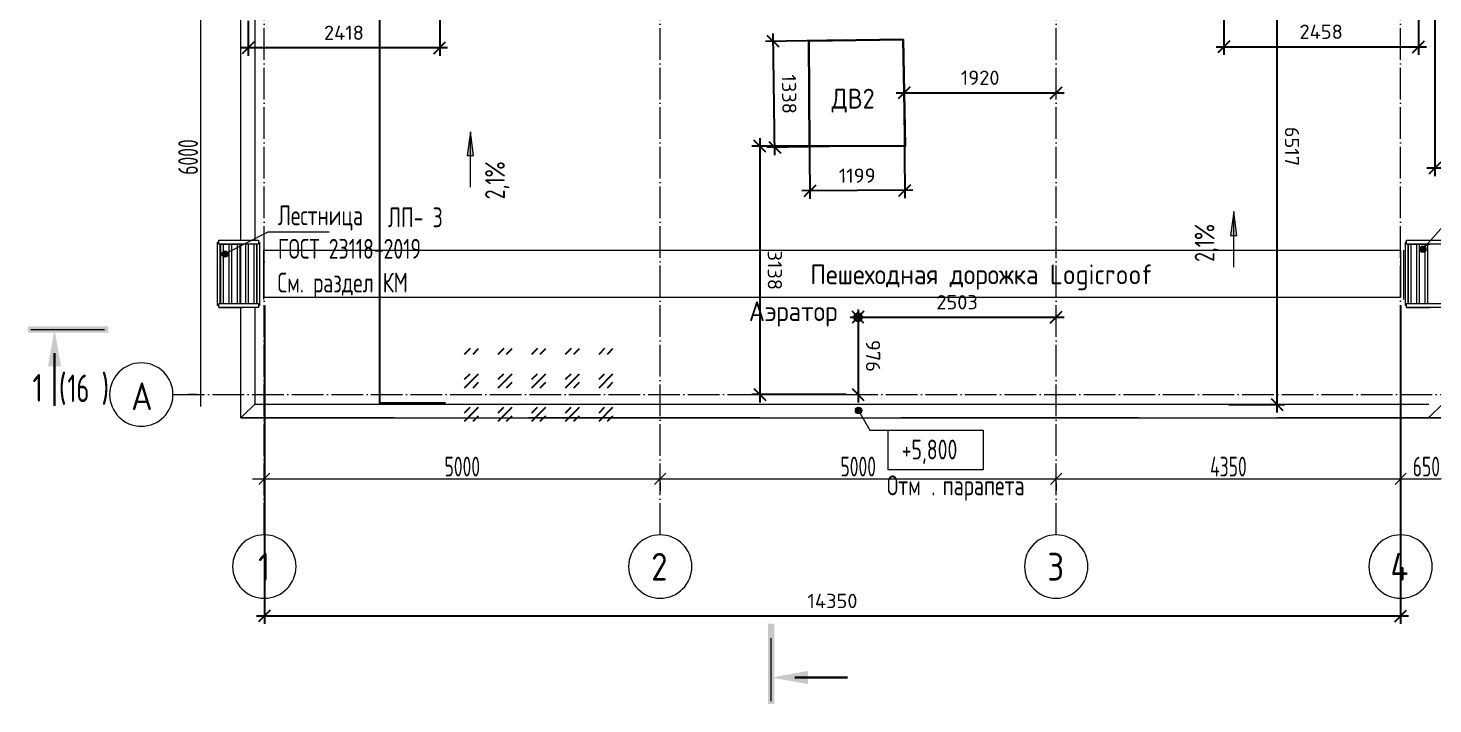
# Model space of a CAD drawing. Header units: millimetres. Extents: x -263990 to 193903, y -164417 to 240530.
# Drawn here: x -5937 to 11804, y -3993 to 4542 of the extents above; entities that cross this region are included whole.
import ezdxf

# ---------------------------------------------------------------- set-up
doc = ezdxf.new("R2010")
doc.units = ezdxf.units.MM
doc.header["$LTSCALE"] = 20
doc.linetypes.add('_ШПТ__20_т__2_5__Линия сетки', pattern=[25, 20, -2.5, 0, -2.5])
doc.linetypes.add('CENTER', pattern=[20, 15, -1.7, 1.6, -1.7])
doc.layers.get('0').update_dxf_attribs({"lineweight": 0})
doc.layers.get('Defpoints').update_dxf_attribs({"color": 4})
doc.layers.add('S-WALL-PATT', color=181, linetype='Continuous')
for name, color, linetype, lineweight in [('Высотные отметки', 7, 'Continuous', 9), ('Линии', 7, 'Continuous', 9), ('Линии1', 7, 'Continuous', 30), ('Обобщенные модели', 7, 'Continuous', 18), ('Оси', 7, 'CENTER', 9), ('Оси_марки', 7, 'Continuous', 18), ('Размеры', 7, 'Continuous', 9), ('Разрезы', 7, 'Continuous', 9), ('Текстовые примечания', 7, 'Continuous', 9), ('Типовые аннотации', 7, 'Continuous', 9), ('Уклоны в точках', 7, 'Continuous', 9)]:
    doc.layers.add(name, color=color, linetype=linetype, lineweight=lineweight)
doc.layers.add('Оборудование', color=7, linetype='Continuous', lineweight=18, true_color=0x9f9fd0)
doc.styles.add('DimNat', font='romans.shx', dxfattribs={"height": 180})
doc.styles.add('GOST 2.304 type A', font='isocpeur.ttf')
doc.styles.add('GOST Common', font='gost-common.ttf', dxfattribs={"width": 0.9, "height": 350})
doc.styles.add('GOST Common_1', font='gost-common.ttf', dxfattribs={"width": 0.8, "height": 350})
doc.styles.add('GOST Common_2', font='gost-common.ttf', dxfattribs={"width": 0.9, "height": 250})
doc.styles.add('ISOCPEUR', font='isocpeur.ttf', dxfattribs={"width": 0.9, "height": 250})
doc.dimstyles.new('DimSpec', dxfattribs={"dimtxt": 1, "dimasz": 150, "dimexe": 100, "dimexo": 100, "dimgap": 100, "dimtad": 1, "dimdec": 0, "dimzin": 0, "dimtxsty": 'DimNat', "dimblk": 'OBLIQUE', "dimcen": 100, "dimdle": 100, "dimclrt": 10, "dimadec": 5, "dimazin": 0, "dimtfac": 1, "dimtdec": 0, "dimtix": 1, "dimtmove": 2, "dimatfit": 3, "dimldrblk": 'OBLIQUE', "dimfxl": 1, "dimtolj": 1, "dimtzin": 0, "dimarcsym": 0})
doc.dimstyles.new('ISO-25', dxfattribs={"dimtxt": 0.25, "dimasz": 0.1, "dimexe": 0.1, "dimexo": 0, "dimgap": 0.06, "dimtad": 1, "dimdec": 0, "dimlfac": 1000, "dimtxsty": 'GOST 2.304 type A', "dimblk": 'OBLIQUE', "dimcen": 2.5, "dimdle": 0.1, "dimadec": 0, "dimazin": 0, "dimtfac": 1, "dimtdec": 0, "dimtmove": 0, "dimatfit": 3, "dimfxl": 1, "dimarcsym": 0})

# ---------------------------------------------------------------- blocks, each defined once
blk = doc.blocks.new('Ось сетки - Круг_Ø8 мм-6577-_О__L1_0_000_')
at = {"layer": 'Оси_марки', "lineweight": 20}
for start, end in [(360, 180), (180, 360)]:
    blk.add_arc((0, 0), 4, start, end, dxfattribs=at)
blk = doc.blocks.new('_Oblique')
at = {"color": 0, "linetype": 'ByBlock', "lineweight": -2}
blk.add_line((-0.5, -0.5), (0.5, 0.5), dxfattribs=at)
blk = doc.blocks.new('*D297')
at = {"layer": 'Defpoints', "color": 0, "transparency": 16777216}
for p in [(11828, 6727), (16104, 6718, 29160), (11828, 2773)]:
    blk.add_point(p, dxfattribs=at)
at = {"layer": 'Размеры', "color": 0, "lineweight": -2, "transparency": 16777216}
for p, q in [((11828, 6627), (11828, 2673)), ((16104, 6618), (16104, 2673)), ((16204, 2773), (11728, 2773))]:
    blk.add_line(p, q, dxfattribs=at)
at = {"layer": 'Размеры', "color": 0, "lineweight": -2, "transparency": 16777216, "xscale": 150, "yscale": 150, "zscale": 150, "rotation": 180}
blk.add_blockref('_Oblique', (11828, 2773), dxfattribs=at)
at = {"layer": 'Размеры', "color": 0, "lineweight": -2, "transparency": 16777216, "xscale": 150, "yscale": 150, "zscale": 150}
blk.add_blockref('_Oblique', (16104, 2773), dxfattribs=at)
at = {"layer": 'Размеры', "color": 7, "lineweight": 20, "transparency": 16777216, "insert": (13966, 2963), "char_height": 180, "attachment_point": 5, "style": 'DimNat'}
blk.add_mtext('\\A1;4276', dxfattribs=at)
blk = doc.blocks.new('*D336')
at = {"layer": 'Defpoints', "color": 0, "transparency": 16777216}
for p in [(9165, 6305), (11622, 6305, 25656), (11622, 4306)]:
    blk.add_point(p, dxfattribs=at)
at = {"layer": 'Размеры', "color": 0, "lineweight": -2, "transparency": 16777216}
for p, q in [((9165, 6205), (9165, 4206)), ((11622, 6205), (11622, 4206)), ((9065, 4306), (11722, 4306))]:
    blk.add_line(p, q, dxfattribs=at)
at = {"layer": 'Размеры', "color": 0, "lineweight": -2, "transparency": 16777216, "xscale": 150, "yscale": 150, "zscale": 150, "rotation": 180}
blk.add_blockref('_Oblique', (9165, 4306), dxfattribs=at)
at = {"layer": 'Размеры', "color": 0, "lineweight": -2, "transparency": 16777216, "xscale": 150, "yscale": 150, "zscale": 150}
blk.add_blockref('_Oblique', (11622, 4306), dxfattribs=at)
at = {"layer": 'Размеры', "color": 7, "lineweight": 20, "transparency": 16777216, "insert": (10393, 4496), "char_height": 180, "attachment_point": 5, "style": 'DimNat'}
blk.add_mtext('\\A1;2458', dxfattribs=at)
blk = doc.blocks.new('*D341')
at = {"layer": 'Defpoints', "color": 0, "transparency": 16777216}
for p in [(-739, 6288), (-3157, 4732), (-3157, 4293)]:
    blk.add_point(p, dxfattribs=at)
at = {"layer": 'Размеры', "color": 0, "lineweight": -2, "transparency": 16777216}
for p, q in [((-739, 6188), (-739, 4193)), ((-3157, 4632), (-3157, 4193)), ((-639, 4293), (-3257, 4293))]:
    blk.add_line(p, q, dxfattribs=at)
at = {"layer": 'Размеры', "color": 0, "lineweight": -2, "transparency": 16777216, "xscale": 150, "yscale": 150, "zscale": 150, "rotation": 180}
blk.add_blockref('_Oblique', (-3157, 4293), dxfattribs=at)
at = {"layer": 'Размеры', "color": 0, "lineweight": -2, "transparency": 16777216, "xscale": 150, "yscale": 150, "zscale": 150}
blk.add_blockref('_Oblique', (-739, 4293), dxfattribs=at)
at = {"layer": 'Размеры', "color": 7, "lineweight": 20, "transparency": 16777216, "insert": (-1948, 4483), "char_height": 180, "attachment_point": 5, "style": 'DimNat'}
blk.add_mtext('\\A1;2418', dxfattribs=at)
blk = doc.blocks.new('*D344')
at = {"layer": 'Defpoints', "color": 0, "transparency": 16777216}
for p in [(5126, 3725), (7047, 3725), (7047, 3725)]:
    blk.add_point(p, dxfattribs=at)
at = {"layer": 'Размеры', "color": 0, "lineweight": -2, "transparency": 16777216}
blk.add_line((5026, 3725), (7147, 3725), dxfattribs=at)
at = {"layer": 'Размеры', "color": 0, "lineweight": -2, "transparency": 16777216, "xscale": 150, "yscale": 150, "zscale": 150, "rotation": 180}
blk.add_blockref('_Oblique', (5126, 3725), dxfattribs=at)
at = {"layer": 'Размеры', "color": 0, "lineweight": -2, "transparency": 16777216, "xscale": 150, "yscale": 150, "zscale": 150}
blk.add_blockref('_Oblique', (7047, 3725), dxfattribs=at)
at = {"layer": 'Размеры', "color": 7, "lineweight": 20, "transparency": 16777216, "insert": (6087, 3915), "char_height": 180, "attachment_point": 5, "style": 'DimNat'}
blk.add_mtext('\\A1;1920', dxfattribs=at)
blk = doc.blocks.new('*D345')
at = {"layer": 'Defpoints', "color": 0, "transparency": 16777216}
for p in [(4544, 890, 25782), (7047, 890, 0), (7047, 890)]:
    blk.add_point(p, dxfattribs=at)
at = {"layer": 'Размеры', "color": 0, "lineweight": -2, "transparency": 16777216}
blk.add_line((4444, 890), (7147, 890), dxfattribs=at)
at = {"layer": 'Размеры', "color": 0, "lineweight": -2, "transparency": 16777216, "xscale": 150, "yscale": 150, "zscale": 150, "rotation": 180}
blk.add_blockref('_Oblique', (4544, 890), dxfattribs=at)
at = {"layer": 'Размеры', "color": 0, "lineweight": -2, "transparency": 16777216, "xscale": 150, "yscale": 150, "zscale": 150}
blk.add_blockref('_Oblique', (7047, 890), dxfattribs=at)
at = {"layer": 'Размеры', "color": 7, "lineweight": 20, "transparency": 16777216, "insert": (5795, 1080), "char_height": 180, "attachment_point": 5, "style": 'DimNat'}
blk.add_mtext('\\A1;2503', dxfattribs=at)
blk = doc.blocks.new('*D346')
at = {"layer": 'Defpoints', "color": 0, "transparency": 16777216}
for p in [(4544, 890), (4544, -86), (4544, -86)]:
    blk.add_point(p, dxfattribs=at)
at = {"layer": 'Размеры', "color": 0, "lineweight": -2, "transparency": 16777216}
blk.add_line((4544, 990), (4544, -186), dxfattribs=at)
at = {"layer": 'Размеры', "color": 0, "lineweight": -2, "transparency": 16777216, "xscale": 150, "yscale": 150, "zscale": 150}
for p, rotation in [((4544, 890), 90), ((4544, -86), 270)]:
    blk.add_blockref('_Oblique', p, dxfattribs=dict(at, rotation=rotation))
at = {"layer": 'Размеры', "color": 7, "lineweight": 20, "transparency": 16777216, "insert": (4734, 402), "char_height": 180, "attachment_point": 5, "rotation": 270, "style": 'DimNat'}
blk.add_mtext('\\A1;976', dxfattribs=at)
blk = doc.blocks.new('*D347')
at = {"layer": 'Defpoints', "color": 0, "transparency": 16777216}
for p in [(4537, 3052), (3304, -86), (4494, -86)]:
    blk.add_point(p, dxfattribs=at)
at = {"layer": 'Размеры', "color": 0, "lineweight": -2, "transparency": 16777216}
for p, q in [((4437, 3052), (3204, 3052)), ((3304, 3152), (3304, -186)), ((4394, -86), (3204, -86))]:
    blk.add_line(p, q, dxfattribs=at)
at = {"layer": 'Размеры', "color": 0, "lineweight": -2, "transparency": 16777216, "xscale": 150, "yscale": 150, "zscale": 150}
for p, rotation in [((3304, 3052), 90), ((3304, -86), 270)]:
    blk.add_blockref('_Oblique', p, dxfattribs=dict(at, rotation=rotation))
at = {"layer": 'Размеры', "color": 7, "lineweight": 20, "transparency": 16777216, "insert": (3494, 1483), "char_height": 180, "attachment_point": 5, "rotation": 270, "style": 'DimNat'}
blk.add_mtext('\\A1;3138', dxfattribs=at)
blk = doc.blocks.new('*D348')
at = {"layer": 'Defpoints', "color": 0, "transparency": 16777216}
for p in [(3928, 3717), (5126, 3725), (3936, 2485)]:
    blk.add_point(p, dxfattribs=at)
at = {"layer": 'Размеры', "color": 0, "lineweight": -2, "transparency": 16777216}
for p, q in [((3928, 3617), (3937, 2385)), ((5127, 3625), (5135, 2393)), ((5235, 2494), (3836, 2485))]:
    blk.add_line(p, q, dxfattribs=at)
at = {"layer": 'Размеры', "color": 0, "lineweight": -2, "transparency": 16777216, "xscale": 150, "yscale": 150, "zscale": 150}
for p, rotation in [((3936, 2485), 180.3824365675265), ((5135, 2493), 0.382436567526474)]:
    blk.add_blockref('_Oblique', p, dxfattribs=dict(at, rotation=rotation))
at = {"layer": 'Размеры', "color": 7, "lineweight": 20, "transparency": 16777216, "insert": (4534, 2679), "char_height": 180, "attachment_point": 5, "rotation": 0.3824, "style": 'DimNat'}
blk.add_mtext('\\A1;1199', dxfattribs=at)
blk = doc.blocks.new('*D349')
at = {"layer": 'Defpoints', "color": 0, "transparency": 16777216}
for p in [(3474, 4375), (4517, 4390), (4537, 3052)]:
    blk.add_point(p, dxfattribs=at)
at = {"layer": 'Размеры', "color": 0, "lineweight": -2, "transparency": 16777216}
for p, q in [((3495, 2937), (3472, 4475)), ((4417, 4389), (3374, 4373)), ((4437, 3051), (3394, 3035))]:
    blk.add_line(p, q, dxfattribs=at)
at = {"layer": 'Размеры', "color": 0, "lineweight": -2, "transparency": 16777216, "xscale": 150, "yscale": 150, "zscale": 150}
for p, rotation in [((3474, 4375), 90.84160525366894), ((3494, 3037), 270.8416052536689)]:
    blk.add_blockref('_Oblique', p, dxfattribs=dict(at, rotation=rotation))
at = {"layer": 'Размеры', "color": 7, "lineweight": 20, "transparency": 16777216, "insert": (3674, 3708), "char_height": 180, "attachment_point": 5, "rotation": 270.8416, "style": 'DimNat'}
blk.add_mtext('\\A1;1338', dxfattribs=at)
blk = doc.blocks.new('*D366')
at = {"layer": 'Defpoints', "color": 0, "transparency": 16777216}
for p in [(9165, 6305), (9129, -212), (9835, -212)]:
    blk.add_point(p, dxfattribs=at)
at = {"layer": 'Размеры', "color": 0, "lineweight": -2, "transparency": 16777216}
for p, q in [((9835, 6405), (9835, -312)), ((9265, 6305), (9935, 6305)), ((9229, -212), (9935, -212))]:
    blk.add_line(p, q, dxfattribs=at)
at = {"layer": 'Размеры', "color": 0, "lineweight": -2, "transparency": 16777216, "xscale": 150, "yscale": 150, "zscale": 150}
for p, rotation in [((9835, 6305), 90), ((9835, -212), 270)]:
    blk.add_blockref('_Oblique', p, dxfattribs=dict(at, rotation=rotation))
at = {"layer": 'Размеры', "color": 7, "lineweight": 20, "transparency": 16777216, "insert": (10025, 3047), "char_height": 180, "attachment_point": 5, "rotation": 270, "style": 'DimNat'}
blk.add_mtext('\\A1;6517', dxfattribs=at)
blk = doc.blocks.new('*D369')
at = {"color": 0, "lineweight": -2, "transparency": 16777216}
for p, q in [((-739, 6288), (-1499, 6288)), ((-1499, 6288), (-1499, -197)), ((-667, -197), (-1499, -197))]:
    blk.add_line(p, q, dxfattribs=at)
at = {"layer": 'Defpoints', "color": 0, "transparency": 16777216}
for p in [(-739, 6288), (-1499, -197), (-667, -197)]:
    blk.add_point(p, dxfattribs=at)
at = {"color": 0, "lineweight": -2, "transparency": 16777216, "xscale": 0.1, "yscale": 0.1, "zscale": 0.1}
for p, rotation in [((-1499, 6288), 90), ((-1499, -197), 270)]:
    blk.add_blockref('_Oblique', p, dxfattribs=dict(at, rotation=rotation))
at = {"color": 0, "lineweight": 9, "transparency": 16777216, "insert": (-1499, 3045), "char_height": 0.25, "attachment_point": 5, "rotation": 270, "style": 'GOST 2.304 type A'}
blk.add_mtext('6484501', dxfattribs=at)
blk = doc.blocks.new('00_ME_Лестница пожарная - плоская кровля - 00_ABD_3000_h_-1335395-_О__R_8_390_')
at = {"layer": 'Оборудование', "color": 7}
for p, q in [((-425, 375), (-425, 75)), ((-375, 360), (-375, 75)), ((375, 360), (375, 75)), ((425, 375), (425, 75))]:
    blk.add_line(p, q, dxfattribs=at)
blk = doc.blocks.new('Труба квадратная - Ступень-V6-_О__R_8_390_')
at = {"layer": 'Оборудование', "color": 7}
for p, q in [((25, 15), (775, 15)), ((775, -15), (25, -15))]:
    blk.add_line(p, q, dxfattribs=at)
blk = doc.blocks.new('Труба квадратная - Площадка продольно-1331112-_О__R_8_390_')
at = {"layer": 'Оборудование', "color": 7}
for p, q in [((0, -25), (0, 25)), ((0, 25), (500, 25)), ((500, 25), (500, -25)), ((500, -25), (0, -25))]:
    blk.add_line(p, q, dxfattribs=at)
blk = doc.blocks.new('00_ME_Лестница пожарная - плоская кровля - 00_ABD_4500_h_-1334460-_О__R_8_390_')
at = {"layer": 'Оборудование', "color": 7}
for p, q in [((-425, 375), (-425, 75)), ((-375, 360), (-375, 75)), ((375, 360), (375, 75)), ((425, 375), (425, 75))]:
    blk.add_line(p, q, dxfattribs=at)
blk = doc.blocks.new('Труба квадратная - Ступень-1331110-_О__R_8_390_')
at = {"layer": 'Оборудование', "color": 7}
for p, q in [((0, -15), (0, 0)), ((25, 15), (775, 15)), ((800, 0), (800, -15)), ((800, -15), (0, -15))]:
    blk.add_line(p, q, dxfattribs=at)
blk = doc.blocks.new('Труба квадратная - Ступень-V7-_О__R_8_390_')
at = {"layer": 'Оборудование', "color": 7}
for p, q in [((0, 0), (0, 15)), ((0, 15), (800, 15)), ((800, 15), (800, 0)), ((775, -15), (25, -15))]:
    blk.add_line(p, q, dxfattribs=at)
blk = doc.blocks.new('Высотные отметки - Рамка-5093-_О__R_8_390_')
at = {"layer": 'Типовые аннотации'}
for p, q in [((-6, 0), (-6, 5)), ((-6, 5), (6, 5)), ((6, 5), (6, 0)), ((6, 0), (-6, 0))]:
    blk.add_line(p, q, dxfattribs=at)
blk = doc.blocks.new('190_ФЭ_Парапет_Сэндвич - ФЭ-К1_150-1300769-_О__R_8_390_')
at = {"layer": 'Обобщенные модели'}
for p, q in [((-295, 1950), (-295, 12295)), ((-295, 12295), (-275, 12275)), ((-275, 12275), (-122, 12122)), ((-122, 12122), (-122, 1950)), ((-295, 1150), (-295, 1900)), ((-295, -295), (-295, 1100)), ((-122, 1100), (-122, -122)), ((-122, -122), (-275, -275)), ((-275, -275), (-295, -295))]:
    blk.add_line(p, q, dxfattribs=at)
blk = doc.blocks.new('190_ФЭ_Парапет_Сэндвич - ФЭ-К1_150-1312251-_О__R_8_390_')
at = {"layer": 'Обобщенные модели'}
for p, q in [((-275, -275), (-122, -122)), ((-122, -122), (14705, -122)), ((-295, -295), (-275, -275)), ((1638, -295), (-295, -295)), ((6260, -295), (3338, -295)), ((11043, -295), (8039, -295)), ((14705, -295), (12789, -295))]:
    blk.add_line(p, q, dxfattribs=at)
blk = doc.blocks.new('190_ФЭ_Парапет_Сэндвич - ФЭ-К1_150-1300843-_О__R_8_390_')
at = {"layer": 'Обобщенные модели'}
for p, q in [((14725, -275), (14878, -122)), ((14705, -295), (14725, -275)), ((45295, -295), (14705, -295))]:
    blk.add_line(p, q, dxfattribs=at)
blk = doc.blocks.new('Разрез - Номер вида и Номер листа спереди_3_5 мм-64073-_О__R_8_390_')
at = {"layer": 'Разрезы'}
for points in [[(9.8, 0.4), (9.8, -0.39), (-0.33, -0.39), (-0.33, 0.4)], [(2.18, -4.67), (3, 0), (3.82, -4.67)]]:
    blk.add_hatch(color=256, dxfattribs=at).paths.add_polyline_path(points, flags=0)
at = {"layer": 'Разрезы', "lineweight": 30}
blk.add_line((3, -3), (3, -9.66), dxfattribs=at)
blk = doc.blocks.new('*D404')
at = {"layer": 'Defpoints', "color": 0, "transparency": 16777216}
for p in [(-2953, 1139), (11397, 1139), (11397, -2883)]:
    blk.add_point(p, dxfattribs=at)
at = {"layer": 'Размеры', "color": 0, "lineweight": -2, "transparency": 16777216}
for p, q in [((-2953, 1039), (-2953, -2983)), ((11397, 1039), (11397, -2983)), ((-3053, -2883), (11497, -2883))]:
    blk.add_line(p, q, dxfattribs=at)
at = {"layer": 'Размеры', "color": 0, "lineweight": -2, "transparency": 16777216, "xscale": 150, "yscale": 150, "zscale": 150, "rotation": 180}
blk.add_blockref('_Oblique', (-2953, -2883), dxfattribs=at)
at = {"layer": 'Размеры', "color": 0, "lineweight": -2, "transparency": 16777216, "xscale": 150, "yscale": 150, "zscale": 150}
blk.add_blockref('_Oblique', (11397, -2883), dxfattribs=at)
at = {"layer": 'Размеры', "color": 7, "lineweight": 20, "transparency": 16777216, "insert": (4222, -2693), "char_height": 180, "attachment_point": 5, "style": 'DimNat'}
blk.add_mtext('\\A1;14350', dxfattribs=at)

msp = doc.modelspace()

# ---------------------------------------------------------------- hatches: boundary and pattern name
at = {"layer": 'S-WALL-PATT'}
h = msp.add_hatch(dxfattribs=at)
h.set_pattern_fill('GOST_GLASS', scale=50)
h.paths.add_polyline_path([(1601.08482, 499.97369), (-498.91518, 499.97369), (-498.91518, -578.02631), (1601.08482, -578.02631)])
h.paths.add_polyline_path([(-18.8983, -375.83714, -1), (-34.52235, -409.9273, -1)], flags=16)
at = {"layer": 'Высотные отметки', "lineweight": 20}
h = msp.add_hatch(color=7, dxfattribs=at)
edge = h.paths.add_edge_path(flags=0)
edge.add_arc((4550.51013, -286.89948), 40, 0, 360)
at = {"layer": 'Размеры', "lineweight": 20}
msp.add_hatch(color=7, dxfattribs=at).paths.add_polyline_path([(-351.37629, 3231.28576), (-390.87204, 2931.28576), (-311.88054, 2931.28576)], flags=0)
at = {"layer": 'Текстовые примечания'}
h = msp.add_hatch(color=7, dxfattribs=at)
edge = h.paths.add_edge_path(flags=0)
edge.add_arc((11677.02028, 1749.1817), 40, 0, 360)
h = msp.add_hatch(color=7, dxfattribs=at)
edge = h.paths.add_edge_path(flags=0)
edge.add_arc((-3451.18707, 1689.1817), 40, 0, 360)
at = {"layer": 'Уклоны в точках', "lineweight": 20}
msp.add_hatch(color=7, dxfattribs=at).paths.add_polyline_path([(9289.35599, 2223.97292), (9249.86024, 1923.97292), (9328.85174, 1923.97292)], flags=0)

# ---------------------------------------------------------------- linework, layer by layer
at = {"color": 7}
msp.add_lwpolyline([(-3248.38517, -380.85077), (12046.61484, -380.85077)], dxfattribs=at)
at = {"layer": 'Высотные отметки', "color": 7}
for p, q in [((4550.51013, -286.89948), (4694.29069, -535.93471)), ((4694.29069, -535.93471), (5524.63468, -535.93471))]:
    msp.add_line(p, q, dxfattribs=at)
at = {"layer": 'Высотные отметки', "color": 7, "lineweight": 20}
msp.add_circle((4550.51013, -286.89948), 40, dxfattribs=at)
at = {"layer": 'Линии', "color": 7}
for p, q in [((-2963.38517, 1739.14923), (-2963.38517, 1114.14923)), ((11436.61483, 1114.14923), (11436.61483, 1739.14923))]:
    msp.add_line(p, q, dxfattribs=at)
at = {"layer": 'Линии'}
msp.add_lwpolyline([(-2953.38516, 1739.14923), (11396.61484, 1739.14923), (11396.61484, 1139.14923), (-2953.38516, 1139.14923)], close=True, dxfattribs=at)
at = {"layer": 'Линии1', "color": 7}
msp.add_lwpolyline([(3933.48068, 3050.64705), (5140.29939, 3053.30597), (5112.65488, 4396.73174), (3921.81284, 4383.38656), (3933.48068, 3050.64705)], dxfattribs=at)
at = {"layer": 'Линии1', "color": 7, "elevation": 25781.59142}
msp.add_lwpolyline([(4546.77296, 937.47896), (4542.72093, 937.53465), (4538.67912, 937.24179), (4534.67744, 936.60256), (4530.74552, 935.6217), (4526.91248, 934.30646), (4523.20669, 932.66659), (4519.6556, 930.71421), (4516.28548, 928.4638), (4513.1213, 925.932), (4510.18647, 923.13757), (4507.50273, 920.10119), (4505.08995, 916.84535), (4502.96599, 913.39414), (4501.14657, 909.77312), (4499.64517, 906.0091), (4498.4729, 902.12995), (4497.63844, 898.16438), (4497.14797, 894.14176), (4497.00511, 890.09187), (4497.21094, 886.04468), (4497.76391, 882.03018), (4498.65995, 878.07807), (4499.89241, 874.21762), (4501.45217, 870.4774), (4503.32769, 866.88512), (4505.50507, 863.46736), (4507.9682, 860.24944), (4510.69884, 857.25517), (4513.67677, 854.50672), (4516.87995, 852.02444), (4520.28466, 849.82672), (4523.86569, 847.92981), (4527.59654, 846.34777), (4531.44957, 845.0923), (4535.39626, 844.17271), (4539.4074, 843.5958), (4543.45328, 843.36584), (4547.50396, 843.48454), (4551.52943, 843.95101), (4555.49991, 844.76181), (4559.38598, 845.91092), (4563.15889, 847.38985), (4566.79069, 849.18764), (4570.25451, 851.29098), (4573.52468, 853.6843), (4576.57702, 856.34988), (4579.3889, 859.26799), (4581.93952, 862.41702), (4584.21, 865.77365), (4586.18351, 869.31304), (4587.84546, 873.00898), (4589.18354, 876.83411), (4590.18783, 880.76011), (4590.85091, 884.7579), (4591.16787, 888.7979), (4591.13636, 892.85019), (4590.7566, 896.88477), (4590.03142, 900.87177), (4588.96619, 904.78167), (4587.56878, 908.58553), (4585.84955, 912.25517), (4583.82123, 915.76344), (4581.49882, 919.08435), (4578.89953, 922.19333), (4576.0426, 925.06735), (4572.94918, 927.68514), (4569.64217, 930.02731), (4566.14607, 932.07652), (4562.48674, 933.81761), (4558.69129, 935.23768), (4554.78781, 936.32621), (4550.80521, 937.07516), (4546.77296, 937.47896)], dxfattribs=at)
at = {"layer": 'Линии1', "color": 7}
msp.add_circle((4544.10041, 890.45813, 25781.59142), 47.09673, dxfattribs=at)
at = {"layer": 'Оси', "color": 7, "linetype": '_ШПТ__20_т__2_5__Линия сетки', "lineweight": 5}
for p, q in [((-2953.38516, -1858.63374), (-2953.38516, 12348.09494)), ((2046.61484, -1858.63374), (2046.61484, 12348.09494)), ((7046.61484, -1858.63374), (7046.61484, 12348.09494)), ((11396.61484, -1858.63374), (11396.61484, 12348.09494)), ((-4107.02842, -85.85077), (42521.2363, -85.85077))]:
    msp.add_line(p, q, dxfattribs=at)
at = {"layer": 'Размеры', "color": 7, "lineweight": 20}
for p, q in [((-3761.10607, 6064.14923), (-3761.10607, -235.85077)), ((-351.37629, 3231.28576), (-390.87204, 2931.28576)), ((-311.88054, 2931.28576), (-351.37629, 3231.28576)), ((-351.37629, 2531.28576), (-351.37629, 3231.28576)), ((-390.87204, 2931.28576), (-311.88054, 2931.28576)), ((-3811.12117, -85.85077), (-3911.10607, -85.85077)), ((-3103.38516, -1150.58629), (2196.61484, -1150.58629)), ((-2953.38516, -1200.60139), (-2953.38516, -1300.58629)), ((1896.61484, -1150.58629), (7196.61484, -1150.58629)), ((2046.61484, -1200.60139), (2046.61484, -1300.58629)), ((2046.61484, -1200.60139), (2046.61484, -1300.58629)), ((6896.61484, -1150.58629), (11546.61484, -1150.58629)), ((7046.61484, -1200.60139), (7046.61484, -1300.58629)), ((7046.61484, -1200.60139), (7046.61484, -1300.58629)), ((11246.61484, -1150.58629), (12196.61484, -1150.58629)), ((11396.61484, -1200.60139), (11396.61484, -1300.58629))]:
    msp.add_line(p, q, dxfattribs=at)
at = {"layer": 'Разрезы', "color": 7}
for p, q in [((-5903.34865, 736.22983), (-4969.737, 736.22983)), ((3446.61483, -3960.01237), (3446.61483, -3163.93277))]:
    msp.add_line(p, q, dxfattribs=at)
at = {"layer": 'Текстовые примечания', "color": 7}
for p, q in [((11677.02028, 1749.1817), (12295.01234, 2450.51056)), ((-3451.18707, 1689.1817), (-2906.61346, 1968.72095)), ((-2906.61346, 1968.72095), (-2135.60651, 1968.72095))]:
    msp.add_line(p, q, dxfattribs=at)
for centre in [(11677.02028, 1749.1817), (-3451.18707, 1689.1817)]:
    msp.add_circle(centre, 40, dxfattribs=at)
at = {"layer": 'Уклоны в точках', "color": 7, "lineweight": 20}
for p, q in [((9289.35599, 2223.97292), (9249.86024, 1923.97292)), ((9328.85174, 1923.97292), (9289.35599, 2223.97292)), ((9249.86024, 1923.97292), (9328.85174, 1923.97292))]:
    msp.add_line(p, q, dxfattribs=at)
at = {"layer": 'Уклоны в точках', "color": 7}
msp.add_line((9289.35599, 1523.97292), (9289.35599, 2223.97292), dxfattribs=at)

# ---------------------------------------------------------------- block references
at = {"layer": 'Высотные отметки', "color": 7, "lineweight": 20, "xscale": 99.99999999999993, "yscale": 99.99999999999993, "zscale": 99.99999999999993, "rotation": 180}
msp.add_blockref('Высотные отметки - Рамка-5093-_О__R_8_390_', (5524.63468, -535.93471), dxfattribs=at)
at = {"layer": 'Обобщенные модели', "color": 7}
for name in ['190_ФЭ_Парапет_Сэндвич - ФЭ-К1_150-1300769-_О__R_8_390_', '190_ФЭ_Парапет_Сэндвич - ФЭ-К1_150-1312251-_О__R_8_390_', '190_ФЭ_Парапет_Сэндвич - ФЭ-К1_150-1300843-_О__R_8_390_']:
    msp.add_blockref(name, (-2953.38517, -85.85077), dxfattribs=at)
at = {"layer": 'Оборудование', "color": 7}
for name, p, rotation in [('Труба квадратная - Ступень-V7-_О__R_8_390_', (-3528.38517, 1039.14923), 89.99999999999991), ('00_ME_Лестница пожарная - плоская кровля - 00_ABD_4500_h_-1334460-_О__R_8_390_', (-3153.38517, 1439.14923), 89.99999999999991), ('Труба квадратная - Площадка продольно-1331112-_О__R_8_390_', (-3028.38517, 1839.14923), 180), ('Труба квадратная - Ступень-V6-_О__R_8_390_', (-3488.38517, 1039.14923), 89.99999999999991), ('Труба квадратная - Ступень-V6-_О__R_8_390_', (-3383.38517, 1039.14923), 89.99999999999991), ('Труба квадратная - Ступень-V6-_О__R_8_390_', (-3278.38517, 1039.14923), 89.99999999999991), ('Труба квадратная - Ступень-V6-_О__R_8_390_', (-3173.38517, 1039.14923), 89.99999999999991), ('Труба квадратная - Ступень-V6-_О__R_8_390_', (-3068.38517, 1039.14923), 89.99999999999991), ('Труба квадратная - Ступень-1331110-_О__R_8_390_', (-3028.38517, 1039.14923), 89.99999999999991), ('Труба квадратная - Ступень-V7-_О__R_8_390_', (11471.61483, 1039.14923), 89.99999999999991), ('00_ME_Лестница пожарная - плоская кровля - 00_ABD_3000_h_-1335395-_О__R_8_390_', (11846.61483, 1439.14923), 89.99999999999991), ('Труба квадратная - Площадка продольно-1331112-_О__R_8_390_', (11971.61483, 1839.14923), 180), ('Труба квадратная - Ступень-V6-_О__R_8_390_', (11511.61483, 1039.14923), 89.99999999999991), ('Труба квадратная - Ступень-V6-_О__R_8_390_', (11616.61483, 1039.14923), 89.99999999999991), ('Труба квадратная - Ступень-V6-_О__R_8_390_', (11721.61483, 1039.14923), 89.99999999999991), ('Труба квадратная - Площадка продольно-1331112-_О__R_8_390_', (-3028.38517, 1039.14923), 180), ('Труба квадратная - Площадка продольно-1331112-_О__R_8_390_', (11971.61483, 1039.14923), 180)]:
    msp.add_blockref(name, p, dxfattribs=dict(at, rotation=rotation))
at = {"layer": 'Оси', "color": 7, "lineweight": 20, "xscale": 99.99999999999993, "yscale": 99.99999999999993, "zscale": 99.99999999999993, "rotation": 269.9999999999994}
msp.add_blockref('Ось сетки - Круг_Ø8 мм-6577-_О__L1_0_000_', (-4507.02842, -85.85077), dxfattribs=at)
at = {"layer": 'Оси', "color": 7, "lineweight": 20, "xscale": 99.99999999999993, "yscale": 99.99999999999993, "zscale": 99.99999999999993}
for p in [(-2953.38516, -2258.63374), (2046.61484, -2258.63374), (7046.61484, -2258.63374), (11396.61484, -2258.63374)]:
    msp.add_blockref('Ось сетки - Круг_Ø8 мм-6577-_О__L1_0_000_', p, dxfattribs=at)
at = {"layer": 'Размеры', "color": 7, "lineweight": 20, "xscale": 141.4, "yscale": 141.4, "zscale": 141.4, "rotation": 180}
for p in [(-2953.38516, -1150.58629), (2046.61484, -1150.58629), (7046.61484, -1150.58629), (11396.61484, -1150.58629)]:
    msp.add_blockref('_Oblique', p, dxfattribs=at)
at = {"layer": 'Размеры', "color": 7, "lineweight": 20, "xscale": 141.4, "yscale": 141.4, "zscale": 141.4}
for p in [(2046.61484, -1150.58629), (7046.61484, -1150.58629), (11396.61484, -1150.58629)]:
    msp.add_blockref('_Oblique', p, dxfattribs=at)
at = {"layer": 'Разрезы', "color": 7, "lineweight": 50, "xscale": 99.99999999999993, "yscale": 99.99999999999993, "zscale": 99.99999999999993}
msp.add_blockref('Разрез - Номер вида и Номер листа спереди_3_5 мм-64073-_О__R_8_390_', (-5903.34865, 736.22983), dxfattribs=at)
at = {"layer": 'Разрезы', "color": 7, "lineweight": 50, "xscale": 99.99999999999993, "yscale": 99.99999999999993, "zscale": 99.99999999999993, "rotation": 90}
msp.add_blockref('Разрез - Номер вида и Номер листа спереди_3_5 мм-64073-_О__R_8_390_', (3446.61483, -3960.01237), dxfattribs=at)

# ---------------------------------------------------------------- texts
at = {"color": 7, "char_height": 250, "attachment_point": 1, "rotation": 359.999999995, "style": 'ISOCPEUR'}
for s, insert, width in [('ДВ2', (4210.0971, 3776.43548), 1266.66625), ('Пешеходная дорожка Logicroof', (3940.47382, 1556.9474), 5564.9026945), ('Аэратор', (3166.00301, 1091.60432), 1266.66625)]:
    msp.add_mtext(s, dxfattribs=dict(at, insert=insert, width=width))
at = {"layer": 'Высотные отметки', "color": 7, "insert": (5095.95861, -655.37806), "char_height": 250, "width": 1028.8225687, "attachment_point": 1, "line_spacing_factor": 1.022761, "style": 'GOST Common_2'}
msp.add_mtext('+5,800', dxfattribs=at)
at = {"layer": 'Оси', "color": 7, "char_height": 350, "attachment_point": 1, "style": 'GOST Common'}
for s, insert, width in [('\\fGOST Common|b0|i0|c204|p34|;\\W.9;А', (-4635.20131, 66.73614), 346.329), ('\\fGOST Common|b0|i0|c204|p34|;\\W.9;1', (-3031.61583, -2086.10038), 187.594875), ('\\fGOST Common|b0|i0|c204|p34|;\\W.9;2', (1932.83417, -2086.10038), 274.177125), ('\\fGOST Common|b0|i0|c204|p34|;\\W.9;3', (6935.53418, -2086.10038), 266.9619375), ('\\fGOST Common|b0|i0|c204|p34|;\\W.9;4', (11267.98418, -2086.10038), 310.2530625)]:
    msp.add_mtext(s, dxfattribs=dict(at, insert=insert, width=width))
at = {"layer": 'Размеры', "color": 7, "lineweight": 20, "insert": (-3916.10607, 2914.14923), "char_height": 250, "width": 756.8431497, "attachment_point": 5, "rotation": 90, "style": 'GOST Common_1'}
msp.add_mtext('\\A1;6000', dxfattribs=at)
at = {"layer": 'Размеры', "color": 7, "lineweight": 20, "char_height": 250, "width": 7627.6246254, "attachment_point": 1, "rotation": 89.999999995, "line_spacing_factor": 1.022761, "style": 'GOST Common_2'}
for insert in [(-165.44238, 2379.59896), (8795.86089, 1589.20272)]:
    msp.add_mtext('2,1%', dxfattribs=dict(at, insert=insert))
at = {"layer": 'Размеры', "color": 7, "lineweight": 20, "char_height": 250, "attachment_point": 5, "style": 'GOST Common_1'}
for s, insert, width in [('\\A1;5000', (-453.38516, -995.58629), 756.8431497), ('\\A1;5000', (4546.61484, -995.58629), 756.8431497), ('\\A1;4350', (9221.61484, -995.58629), 782.4121751), ('\\A1;650', (11721.61484, -995.58629), 567.6323623)]:
    msp.add_mtext(s, dxfattribs=dict(at, insert=insert, width=width))
at = {"layer": 'Разрезы', "color": 7, "char_height": 350, "attachment_point": 1, "style": 'GOST Common_1'}
for s, insert, width in [('\\fGOST Common|b0|i0|c204|p34|;\\W.8;(', (-5550.78448, 167.79244), 134.6835), ('\\fGOST Common|b0|i0|c204|p34|;\\W.8;)', (-5011.03448, 167.79244), 134.6835), ('\\fGOST Common|b0|i0|c204|p34|;\\W.8;1', (-5881.86565, 174.05629), 166.751), ('16', (-5439.65948, 167.79244), 519.4935)]:
    msp.add_mtext(s, dxfattribs=dict(at, insert=insert, width=width))
at = {"layer": 'Текстовые примечания', "char_height": 250, "width": 93.7974375, "attachment_point": 1, "style": 'GOST Common_2'}
for insert in [(2235.836, 2859.28842), (4474.211, 2859.28842)]:
    msp.add_mtext('\\fGOST Common|b0|i0|c204|p34|;\\W.9; ', dxfattribs=dict(at, insert=insert))
at = {"layer": 'Текстовые примечания', "color": 7, "char_height": 250, "attachment_point": 1, "style": 'GOST Common_2'}
for s, insert, width in [('Лестница', (-2782.24158, 2303.00538), 1652.2779375), ('ЛП- 3', (-1392.61538, 2276.94827), 2619.1130625), ('ГОСТ 23118-2019', (-2782.24158, 1879.67204), 2264.5833578), ('См. раздел КМ', (-2787.15996, 1453.03144), 2264.5833578), ('Отм', (4909.40883, -1108.42369), 678.227625), ('парапета', (5611.87758, -1108.42369), 1673.9235), ('. ', (5469.00258, -1108.42369), 173.1645)]:
    msp.add_mtext(s, dxfattribs=dict(at, insert=insert, width=width))

# ---------------------------------------------------------------- dimensions: what is measured, and where the dimension line sits
at = {"color": 7, "lineweight": 9}
dim = msp.add_linear_dim(base=(-1498.91262, -196.76129), p1=(-738.66756, 6287.73999), p2=(-666.66356, -196.76129), angle=90, dimstyle='ISO-25', dxfattribs=at)
dim.commit()
dim.dimension.update_dxf_attribs({"geometry": '*D369', "text_midpoint": (-1498.72762, 3045.48935)})
at = {"layer": 'Размеры', "color": 7, "lineweight": 20}
for base, p1, p2, picture, middle in [((11827.90273, 2773.43331), (16103.60121, 6718.4535, 29159.68432), (11827.90273, 6727.00122), '*D297', (13965.75197, 2963.43331)), ((-3157.15673, 4293.2372), (-738.66761, 6287.73999), (-3157.15673, 4731.8571), '*D341', (-1947.91217, 4483.2372)), ((11622.25128, 4306.0448), (9164.55569, 6305.48402), (11622.25128, 6305.48402, 25656.07846), '*D336', (10393.40349, 4496.0448)), ((7046.61484, 3725.01885), (5126.47713, 3725.01885), (7046.61484, 3725.01885), '*D344', (6086.54599, 3915.01885)), ((11396.61484, -2882.97174), (-2953.38516, 1139.14923), (11396.61484, 1139.14923), '*D404', (4221.61484, -2692.97174)), ((7046.61484, 890.45813), (4544.10041, 890.45813, 25781.59142), (7046.61484, 890.45813, 0), '*D345', (5795.35763, 1080.45813))]:
    dim = msp.add_linear_dim(base=base, p1=p1, p2=p2, dimstyle='DimSpec', override={"dimclrt": 7}, dxfattribs=at)
    dim.commit()
    dim.dimension.update_dxf_attribs({"geometry": picture, "text_midpoint": middle})
for base, p1, p2, picture, middle in [((9835.42152, -211.7006), (9164.55568, 6305.48402), (9128.84803, -211.7006), '*D366', (10025.42152, 3046.89171)), ((3303.9892, -85.85077), (4536.89004, 3051.97651), (4494.10041, -85.85077), '*D347', (3493.9892, 1483.06287)), ((4544.10041, -85.85077), (4544.10041, 890.45813), (4544.10041, -85.85077), '*D346', (4734.10041, 402.30368))]:
    dim = msp.add_linear_dim(base=base, p1=p1, p2=p2, angle=90, dimstyle='DimSpec', override={"dimclrt": 7}, dxfattribs=at)
    dim.commit()
    dim.dimension.update_dxf_attribs({"geometry": picture, "text_midpoint": middle})
for p1, p2, distance, picture, middle in [((4536.89008, 3051.97651), (4517.23386, 4390.05915), 1043.43419, '*D349', (3673.71984, 3708.48237)), ((5126.47713, 3725.01885), (3927.64676, 3717.01681), 1231.69666, '*D348', (4534.01499, 2679.34438))]:
    dim = msp.add_aligned_dim(p1=p1, p2=p2, distance=distance, dimstyle='DimSpec', override={"dimclrt": 7}, dxfattribs=at)
    dim.commit()
    dim.dimension.update_dxf_attribs({"geometry": picture, "text_midpoint": middle})

doc.saveas('drawing.dxf')
